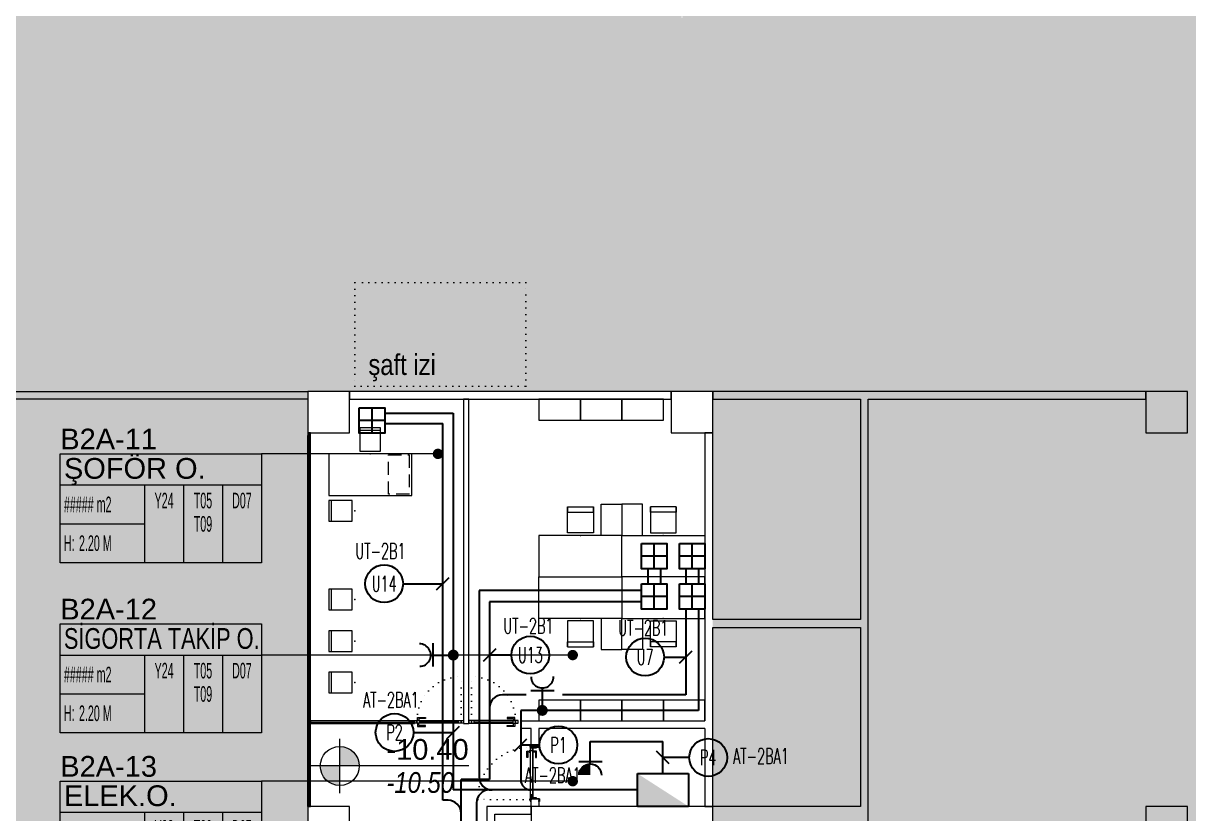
# Model space of a CAD drawing. Header units: metres. Extents: x -13194 to 152406, y -14653 to 29421.
# Drawn here: x 31111 to 33357, y 3266 to 4790 of the extents above; entities that cross this region are included whole.
import ezdxf
from ezdxf.enums import TextEntityAlignment as Align

# ---------------------------------------------------------------- set-up
doc = ezdxf.new("R2010")
doc.units = ezdxf.units.M
doc.header["$LTSCALE"] = 100
doc.header["$MEASUREMENT"] = 0
for name, pattern in [('DOT2', [0.125, 0, -0.125]), ('DOT5', [0.75, 0, -0.75]), ('HIDDEN', [0.375, 0.25, -0.125])]:
    doc.linetypes.add(name, pattern=pattern)
doc.layers.get('0').update_dxf_attribs({"color": 9, "lineweight": 9})
for name, color, linetype, lineweight in [('00', 9, 'Continuous', 9), ('01', 9, 'Continuous', 9), ('05', 9, 'Continuous', 9), ('05S', 9, 'Continuous', 9), ('06B', 9, 'Continuous', 9), ('06D', 9, 'Continuous', 9), ('09', 9, 'Continuous', 9), ('10', 9, 'Continuous', 9), ('11', 9, 'Continuous', 9), ('15', 9, 'Continuous', 9), ('20', 9, 'DOT2', 9), ('21', 9, 'Continuous', 9), ('21_mahal200', 9, 'Continuous', 9), ('E-AYDINLATMA VE PRİZ PANOSU', 7, 'Continuous', 30), ('E-DUVARA MONTE PRİZ KUTUSU', 7, 'Continuous', 30), ('E-ETANŞ PRİZ', 7, 'Continuous', 30), ('E-KABLO', 7, 'Continuous', 30), ('E-LINYE', 7, 'Continuous', 30), ('E-PRİZ', 7, 'Continuous', 30)]:
    doc.layers.add(name, color=color, linetype=linetype, lineweight=lineweight)
doc.styles.add('Arial', font='arial.ttf', dxfattribs={"height": 2.5})
doc.styles.add('E-YAZI', font='txttw.shx')
doc.styles.add('MuuM_TEXT-ITALIC', font='ARIALNI.TTF')
doc.styles.add('MuuM_TEXT-STANDART', font='ARIALN.TTF')
doc.dimstyles.new('MuuM_DIM200', dxfattribs={"dimscale": 20, "dimtxt": 2, "dimasz": 1, "dimexe": 1, "dimexo": 1, "dimgap": 1, "dimtad": 1, "dimdec": 1, "dimrnd": 0.5, "dimdsep": 46, "dimtxsty": 'MuuM_TEXT-STANDART', "dimblk": 'ARCHTICK', "dimcen": 0, "dimdle": 0.15, "dimclrd": 256, "dimclre": 256, "dimclrt": 256, "dimadec": 0, "dimazin": 0, "dimtfac": 5, "dimtdec": 1, "dimtix": 1, "dimtmove": 2, "dimatfit": 3, "dimldrblk": 'DOT', "dimfxl": 3, "dimfxlon": 1, "dimtolj": 1, "dimlwd": -1, "dimlwe": -1, "dimarcsym": 0})

# ---------------------------------------------------------------- blocks, each defined once
blk = doc.blocks.new('10_DUVARA MONTE PRİZ KUTUSU')
at = {"layer": 'E-DUVARA MONTE PRİZ KUTUSU', "color": 4}
for p, q in [((0, 24.5), (0, -24.5)), ((24.5, 0), (-24.5, 0))]:
    blk.add_line(p, q, dxfattribs=at)
blk.add_lwpolyline([(-24.5, -24.5), (24.5, -24.5), (24.5, 24.5), (-24.5, 24.5)], close=True, dxfattribs=at)
blk = doc.blocks.new('100_PRİZ')
at = {"layer": 'E-PRİZ', "color": 4}
for p, q in [((-1.22, 2.14), (1.28, 2.14)), ((0, 2.4), (0, 0))]:
    blk.add_line(p, q, dxfattribs=at)
blk.add_arc((0, 3.6), 1.2, 180.7551, 0.7551, dxfattribs=at)
blk = doc.blocks.new('100_AYDINLATMA VE PRİZ PANOSU')
at = {"layer": 'E-AYDINLATMA VE PRİZ PANOSU', "color": 4}
for p, q in [((-3.07, 3.95), (3.07, 3.95)), ((-3.07, 0), (-3.07, 3.95)), ((3.07, 3.95), (3.07, 0)), ((3.07, 0), (-3.07, 0))]:
    blk.add_line(p, q, dxfattribs=at)
blk.add_solid([(3.07, 0), (-3.07, 0), (-3.07, 3.95)], dxfattribs=at)
blk = doc.blocks.new('100_ETANŞ PRİZ')
at = {"layer": 'E-ETANŞ PRİZ', "color": 4}
for p, q in [((-1.22, 2.14), (1.28, 2.14)), ((0, 2.4), (0, 0))]:
    blk.add_line(p, q, dxfattribs=at)
at = {"layer": 'E-ETANŞ PRİZ', "color": 4, "const_width": 1.2}
blk.add_lwpolyline([(0.01, 3, -0.414214), (-0.6, 3.59)], format="xyb", dxfattribs=at)
at = {"layer": 'E-ETANŞ PRİZ', "color": 4}
blk.add_arc((0, 3.6), 1.2, 180.7551, 0.7551, dxfattribs=at)
blk = doc.blocks.new('p-kolon_80x80')
blk.add_lwpolyline([(-40, -40), (40, -40), (40, 40), (-40, 40)], close=True)
blk = doc.blocks.new('2.Bod.Ara.Sitatik Elk.')
at = {"layer": '01'}
blk.add_lwpolyline([(4130, -5950), (4130, -5950), (4130, -5950), (4130, -5400), (4400, -5400), (4400, -5950), (4400, -5950), (4400, -5950), (4440, -5950), (4440, -5350), (4090, -5350), (4090, -5950), (4130, -5950)], dxfattribs=at)
for p in [(3700, -4590), (4400, -4590), (5315, -4590), (3700, -5390), (5315, -5390)]:
    blk.add_blockref('p-kolon_80x80', p, dxfattribs=at)
blk = doc.blocks.new('gr-p-barel kilitli kapı kolu')
at = {"layer": '05S'}
h = blk.add_hatch(color=256, dxfattribs=at)
h.paths.add_polyline_path([(1.3, 0.8), (-1.3, 0.8), (-1.3, 0.7), (1.3, 0.7)])
h.paths.add_polyline_path([(2.75, 0.7), (-2.75, 0.7), (-2.75, 0), (2.75, 0)])
h.paths.add_polyline_path([(-11.7, 4.9), (-11.7, 6.7), (0.9, 6.7), (0.9, 0.8), (-0.9, 0.8), (-0.9, 4.9)])
at = {"flags": 128}
for points in [[(-0.9, 0.8), (-0.9, 4.9), (-11.7, 4.9), (-11.7, 6.7), (0.9, 6.7), (0.9, 0.8)], [(-0.8, 5), (0.8, 6.6)]]:
    blk.add_lwpolyline(points, dxfattribs=at)
blk.add_lwpolyline([(-2.75, 0), (-2.75, 0.7), (2.75, 0.7), (2.75, 0)])
blk.add_lwpolyline([(-1.3, 0.7), (1.3, 0.7), (1.3, 0.8), (-1.3, 0.8)], close=True)
blk = doc.blocks.new('prf-scr2')
at = {"linetype": 'DOT2', "ltscale": 10}
blk.add_line((0, 0.2), (0, -1.1), dxfattribs=at)
for p, q in [((-0.1, -0.2), (0.1, -0.3)), ((0.1, -0.2), (-0.1, -0.2)), ((0.1, -0.3), (-0.1, -0.3)), ((-0.1, -0.3), (0.1, -0.4)), ((0.1, -0.4), (-0.1, -0.4)), ((0.1, -0.5), (-0.1, -0.4)), ((-0.1, -0.4), (0.1, -0.4)), ((0.1, -0.6), (-0.1, -0.5)), ((-0.1, -0.5), (0.1, -0.5)), ((-0.1, -0.6), (0.1, -0.7)), ((0.1, -0.6), (-0.1, -0.6)), ((-0.1, -0.6), (0.1, -0.6)), ((-0.1, -0.7), (0.1, -0.8)), ((0.1, -0.7), (-0.1, -0.7)), ((-0.1, -0.8), (0.1, -0.8)), ((0.1, -0.8), (-0.1, -0.8)), ((0.1, -0.2), (0, -0.1)), ((0, -0.2), (0.1, -0.2))]:
    blk.add_line(p, q)
blk.add_lwpolyline([(0.2, 0), (-0.2, 0), (-0.2, 0), (-0.1, -0.1), (0.1, -0.1), (0.2, 0), (0.2, 0)], close=True)
for points in [[(0.2, 0), (-0.2, 0)], [(-0.1, -0.1), (-0.1, -0.2), (-0.1, -0.2), (-0.1, -0.2), (-0.1, -0.2), (-0.1, -0.3), (-0.1, -0.3), (-0.1, -0.3), (-0.1, -0.3), (-0.1, -0.4), (-0.1, -0.4), (-0.1, -0.4), (-0.1, -0.4), (-0.1, -0.4), (-0.1, -0.5), (-0.1, -0.5), (-0.1, -0.5), (-0.1, -0.5), (-0.1, -0.5), (-0.1, -0.5), (-0.1, -0.6), (-0.1, -0.6), (-0.1, -0.6), (-0.1, -0.6), (-0.1, -0.6), (-0.1, -0.7), (-0.1, -0.7), (-0.1, -0.7), (-0.1, -0.7), (-0.1, -0.7), (-0.1, -0.8), (-0.1, -0.8), (-0.1, -0.8), (-0.1, -0.8), (0, -0.9), (0, -0.9), (0, -0.9), (0.1, -0.8), (0.1, -0.8), (0.1, -0.7), (0.1, -0.7), (0.1, -0.7), (0.1, -0.7), (0.1, -0.7), (0.1, -0.7), (0.1, -0.6), (0.1, -0.6), (0.1, -0.6), (0.1, -0.6), (0.1, -0.6), (0.1, -0.5), (0.1, -0.5), (0.1, -0.5), (0.1, -0.5), (0.1, -0.4), (0.1, -0.4), (0.1, -0.4), (0.1, -0.4), (0.1, -0.4), (0.1, -0.3), (0.1, -0.3), (0.1, -0.3), (0.1, -0.3), (0.1, -0.3), (0.1, -0.3), (0.1, -0.2), (0.1, -0.2), (0.1, -0.2), (0.1, -0.2), (0.1, -0.2), (0.1, -0.1)]]:
    blk.add_lwpolyline(points)
blk = doc.blocks.new('K-SAC-01')
at = {"layer": '10'}
for points in [[(-4.6, 16.2, -0.414214), (-4.5, 16.3), (-0.1, 16.3, -0.414214), (0, 16.2), (0, 5.9), (0.2, 5.9), (0.2, 16.2, 0.414214), (-0.1, 16.5), (-4.5, 16.5, 0.414214), (-4.8, 16.2), (-4.8, 15.3, 0.414214), (-4.5, 15), (-3.4, 15), (-3.4, 15.2), (-4.5, 15.2, -0.414214), (-4.6, 15.3)], [(0.2, 10.3, -0.414214), (0.5, 10.6), (1.5, 10.6, -0.414214), (1.8, 10.3), (1.8, 3.9, -0.414214), (1.5, 3.6, -0.414214), (1.2, 3.9), (1.2, 4.8), (0.2, 4.8), (0.2, -1.2, -0.414214), (-0.1, -1.5), (-4.5, -1.5, -0.414214), (-4.8, -1.2), (-4.8, -0.3, -0.414214), (-4.5, 0), (-3.4, 0), (-3.4, -0.2), (-4.5, -0.2, 0.414214), (-4.6, -0.3), (-4.6, -1.2, 0.414214), (-4.5, -1.3), (-0.1, -1.3, 0.414214), (0, -1.2), (0, 5), (1.4, 5), (1.4, 3.9, 0.414214), (1.5, 3.8, 0.414214), (1.6, 3.9), (1.6, 10.3, 0.414214), (1.5, 10.4), (0.5, 10.4, 0.414214), (0.4, 10.3), (0.4, 9.4), (0.2, 9.4)], [(-0.4, -2), (1, -1.4), (1, 1.5), (1.2, 1.5), (1.2, -1.5), (-0.3, -2.2, -14.796002)], [(99.8, 10.3, 0.414214), (99.5, 10.6), (98.5, 10.6, 0.414214), (98.2, 10.3), (98.2, 3.9, 0.414214), (98.5, 3.6, 0.414214), (98.8, 3.9), (98.8, 4.8), (99.8, 4.8), (99.8, -1.2, 0.414214), (100.1, -1.5), (104.5, -1.5, 0.414214), (104.8, -1.2), (104.8, -0.3, 0.414214), (104.5, 0), (103.4, 0), (103.4, -0.2), (104.5, -0.2, -0.414214), (104.6, -0.3), (104.6, -1.2, -0.414214), (104.5, -1.3), (100.1, -1.3, -0.414214), (100, -1.2), (100, 5), (98.6, 5), (98.6, 3.9, -0.414214), (98.5, 3.8, -0.414214), (98.4, 3.9), (98.4, 10.3, -0.414214), (98.5, 10.4), (99.5, 10.4, -0.414214), (99.6, 10.3), (99.6, 9.4), (99.8, 9.4)], [(104.6, 16.2, 0.414214), (104.5, 16.3), (100.1, 16.3, 0.414214), (100, 16.2), (100, 5.9), (99.8, 5.9), (99.8, 16.2, -0.414214), (100.1, 16.5), (104.5, 16.5, -0.414214), (104.8, 16.2), (104.8, 15.3, -0.414214), (104.5, 15), (103.4, 15), (103.4, 15.2), (104.5, 15.2, 0.414214), (104.6, 15.3)]]:
    blk.add_lwpolyline(points, format="xyb", close=True, dxfattribs=at)
for points in [[(98.8, 0.1), (98.8, 2.1), (99.1, 2.1), (99.1, 3.2), (1.5, 3.2), (1.5, 2.1), (1.8, 2.1), (1.8, 0.1), (1.5, 0.1), (1.5, 1.9), (1.2, 1.9), (1.2, 3.5), (99.4, 3.5), (99.4, 1.9), (99.1, 1.9), (99.1, 0.1)], [(98.8, 2.1), (98.8, 0.1), (99.4, 0.1), (99.4, -1.5), (1.2, -1.5), (1.2, 0.1), (1.8, 0.1), (1.8, 2.1), (2.1, 2.1), (2.1, -0.1), (1.5, -0.1), (1.5, -1.2), (99.1, -1.2), (99.1, -0.1), (98.5, -0.1), (98.5, 2.1), (98.8, 2.1)]]:
    blk.add_lwpolyline(points, dxfattribs=at)
for points in [[(2.1, 3), (8.1, 3), (8.1, -1), (2.1, -1)], [(2.4, 2.7), (7.8, 2.7), (7.8, -0.7), (2.4, -0.7)], [(98.5, 3), (92.5, 3), (92.5, -1), (98.5, -1)], [(98.2, 2.7), (92.8, 2.7), (92.8, -0.7), (98.2, -0.7)]]:
    blk.add_lwpolyline(points, close=True, dxfattribs=at)
blk.add_circle((-0.9, -2.5), 0.55, dxfattribs=at)
at = {"layer": '20', "linetype": 'HIDDEN'}
for points in [[(-0.2, -1.3), (-0.2, 0), (-1.7, 0), (-1.7, -1.3)], [(-0.4, -2), (-0.4, -0.2), (-1.5, -0.2), (-1.5, -2)]]:
    blk.add_lwpolyline(points, dxfattribs=at)
at = {"layer": '20'}
blk.add_lwpolyline([(-0.9, -2.5), (-0.9, -102.9)], dxfattribs=at)
blk.add_arc((-0.9, -2.5), 100.4, 270, 1.5131, dxfattribs=at)
at = {"layer": '06B'}
blk.add_blockref('gr-p-barel kilitli kapı kolu', (91.4, 3.5), dxfattribs=at)
at = {"layer": '06B', "xscale": -1, "rotation": 180}
blk.add_blockref('gr-p-barel kilitli kapı kolu', (91.4, -1.5), dxfattribs=at)
at = {"layer": '10', "xscale": -1, "rotation": 90}
blk.add_blockref('prf-scr2', (1.5, 1), dxfattribs=at)
at = {"layer": '10', "rotation": 270}
blk.add_blockref('prf-scr2', (99.1, 1.2), dxfattribs=at)
blk = doc.blocks.new('p-masa-80x160')
at = {"linetype": 'DOT5'}
blk.add_lwpolyline([(0, 0), (0, 0)], dxfattribs=at)
blk.add_lwpolyline([(0, 0), (0, -80), (160, -80), (160, 0)], close=True)
at = {"color": 251, "linetype": 'HIDDEN'}
blk.add_lwpolyline([(155, -2), (155, -78), (115, -78), (115, -2)], close=True, dxfattribs=at)
blk = doc.blocks.new('p-sandalye')
blk.add_line((-45, 20), (-45, -20))
blk.add_lwpolyline([(-5, 20), (-50, 20), (-50, -20), (-5, -20)], close=True)
blk.add_point((0, 0.1))
blk = doc.blocks.new('p-çalışma birimi-02')
at = {"rotation": 270}
blk.add_blockref('p-sandalye', (80, -80), dxfattribs=at)
for name, p in [('p-masa-80x160', (0, -80)), ('p-sandalye', (50, -190.1))]:
    blk.add_blockref(name, p)
blk = doc.blocks.new('prf-10x10')
blk.add_lwpolyline([(-5, -5), (5, -5), (5, 5), (-5, 5)], close=True)
at = {"color": 255}
blk.add_solid([(-5, -5), (5, -5), (-5, 5), (5, 5)], dxfattribs=at)
at = {"layer": '10'}
blk.add_point((0, 0), dxfattribs=at)
blk = doc.blocks.new('p-al-01')
at = {"layer": '06B'}
for points in [[(27, 4.3), (27, 10.6), (42, 10.6), (42, 8.7), (29.3, 8.7), (29.3, 8.7), (29.3, 4.3), (27, 4.3)], [(27, -0.7), (27, -6.9), (42, -6.9), (42, -5), (29.3, -5), (29.3, -5), (29.3, -0.7), (27, -0.7)]]:
    blk.add_lwpolyline(points, dxfattribs=at)
at = {"layer": '06D'}
for p, q in [((115.7, 4.3), (28.8, 4.3)), ((28.8, -0.7), (115.7, -0.7))]:
    blk.add_line(p, q, dxfattribs=at)
at = {"layer": '10'}
for points in [[(25.7, -0.7), (25.7, 4.3), (20.7, 4.3), (20.7, -0.7)], [(30.7, -0.7), (30.7, 4.3), (25.7, 4.3), (25.7, -0.7)], [(110.7, -0.7), (110.7, 4.3), (105.7, 4.3), (105.7, -0.7)], [(115.7, -0.7), (115.7, 4.3), (110.7, 4.3), (110.7, -0.7)]]:
    blk.add_lwpolyline(points, close=True, dxfattribs=at)
at = {"layer": '15'}
blk.add_lwpolyline([(105.7, 1.8), (30.7, 1.8)], dxfattribs=at)
at = {"layer": '20'}
blk.add_lwpolyline([(110.7, -0.7), (110.7, -85.7)], dxfattribs=at)
blk.add_arc((110.7, -0.7), 85, 180, 270, dxfattribs=at)
blk = doc.blocks.new('0_elevationtarget-p-bk')
h = blk.add_hatch(color=250)
h.paths.add_polyline_path([(1.88, 0, 0.414214), (0, 1.88), (0, 0)])
h.paths.add_polyline_path([(0, 0), (-1.88, 0, 0.414214), (0, -1.88)])
blk.add_line((0, -2.62), (0, 2.62))
blk.add_lwpolyline([(12.45, 0), (-3, 0)])
blk.add_circle((0, 0), 1.88)
at = {"style": 'Arial'}
blk.add_attdef('BITMISKOT', text='', height=2, dxfattribs=at).set_placement((4.5, 0), align=Align.BOTTOM_LEFT)
at = {"style": 'MuuM_TEXT-ITALIC'}
blk.add_attdef('FINISHINGFLOORLEVEL', text='', height=2, dxfattribs=at).set_placement((4.5, -0.59), align=Align.TOP_LEFT)
blk = doc.blocks.new('_ArchTick')
at = {"color": 0, "linetype": 'ByBlock', "const_width": 0.15}
blk.add_lwpolyline([(-0.5, -0.5), (0.5, 0.5)], dxfattribs=at)
blk = doc.blocks.new('_Dot')
at = {"color": 0, "linetype": 'ByBlock', "lineweight": -2}
blk.add_line((-0.5, 0), (-1, 0), dxfattribs=at)
at = {"color": 0, "linetype": 'ByBlock', "const_width": 0.5}
blk.add_lwpolyline([(-0.25, 0, 1), (0.25, 0, 1)], format="xyb", close=True, dxfattribs=at)
blk = doc.blocks.new('0_roomno2')
blk.add_lwpolyline([(19.38, -10.5), (0, -10.5), (0, 0), (19.38, 0)], close=True)
for points in [[(0, -3), (19.38, -3)], [(8.12, -3), (8.12, -10.5)], [(11.88, -3), (11.88, -10.5)], [(15.62, -3), (15.62, -10.5)], [(0, -6.75), (8.12, -6.75)]]:
    blk.add_lwpolyline(points)
at = {"style": 'MuuM_TEXT-STANDART', "width": 0.6}
blk.add_text('H:', height=1.5, dxfattribs=at).set_placement((0.35, -8.61), align=Align.MIDDLE_LEFT)
at = {"style": 'Arial'}
blk.add_attdef('ODANO', (0, 1.17), '', height=2, dxfattribs=at)
blk.add_attdef('MEKANADI', text='', height=2, dxfattribs=at).set_placement((0.35, -3), align=Align.BOTTOM_LEFT)
at = {"style": 'MuuM_TEXT-STANDART', "width": 0.6}
for tag, p in [('M2', (0.35, -4.88)), ('TEMIZTAVANYUKSEKLIGI', (1.8, -8.61))]:
    blk.add_attdef(tag, text='', height=1.5, dxfattribs=at).set_placement(p, align=Align.MIDDLE_LEFT)
for tag, p in [('YER01', (10, -4.5)), ('TAVAN01', (13.75, -4.5)), ('DUVAR01', (17.5, -4.5)), ('YER02', (10, -6.75)), ('TAVAN02', (13.75, -6.75)), ('DUVAR02', (17.5, -6.75)), ('YER03', (10, -9)), ('TAVAN03', (13.75, -9)), ('DUVAR03', (17.5, -9))]:
    blk.add_attdef(tag, text='', height=1.5, dxfattribs=at).set_placement(p, align=Align.MIDDLE_CENTER)
blk = doc.blocks.new('p-sandalye-03')
for points in [[(-5, -25.1), (-5, 24.9), (-55, 24.9), (-55, -25.1), (-5, -25.1)], [(-55, 24.9), (-45, 24.9), (-45, -25.1), (-55, -25.1)]]:
    blk.add_lwpolyline(points)
blk.add_point((0, -0.1))
blk = doc.blocks.new('m-calisma unitesi 02')
at = {"ltscale": 0.5}
blk.add_lwpolyline([(-160, 140), (-160, 80), (-120, 80), (-120, 140)], close=True, dxfattribs=at)
blk.add_lwpolyline([(0, 80), (0, 0), (-160, 0), (-160, 80)], close=True)
at = {"linetype": 'DOT5'}
blk.add_lwpolyline([(-160, 80), (-160, 80)], dxfattribs=at)
at = {"rotation": 270}
blk.add_blockref('p-sandalye-03', (-80, 80), dxfattribs=at)
blk = doc.blocks.new('gr-p-birim')
blk.add_lwpolyline([(-0.5, -0.5), (0.5, -0.5), (0.5, 0.5), (-0.5, 0.5)], close=True)
blk = doc.blocks.new('*U423')
at = {"layer": '06D'}
blk.add_lwpolyline([(-2.5, 205), (2.5, 205), (2.5, 0), (-2.5, 0)], close=True, dxfattribs=at)
at = {"layer": '15'}
blk.add_lwpolyline([(0, 200), (0, 5)], dxfattribs=at)
at = {"layer": '10', "xscale": 0.5, "yscale": 0.5, "rotation": 90}
for p in [(0, 202.5), (0, 2.5)]:
    blk.add_blockref('prf-10x10', p, dxfattribs=at)
blk = doc.blocks.new('2.Bod.Ara.Mimari Elk.')
at = {"layer": '00'}
for points in [[(3040, -4550), (3660, -4550), (3660, -4565), (3040, -4565)], [(4360, -4550), (3740, -4550), (3740, -4565), (4360, -4565)]]:
    blk.add_lwpolyline(points, close=True, dxfattribs=at)
for points in [[(4740, -4565), (5275, -4565), (5275, -4550), (4440, -4550), (4440, -4565)], [(4440, -4565), (4725, -4565)], [(4725, -5790), (4725, -5935), (4440, -5935), (4440, -5950), (4740, -5950), (4740, -4565)], [(4725, -4565), (4725, -4990)], [(4740, -5348.6), (4740, -4565)], [(4725, -4975), (4725, -4990), (4440, -4990), (4440, -4630), (4425, -4630), (4425, -5185)], [(4740, -5205), (4740, -5205), (4740, -4975)], [(4425, -5200), (4425, -5350), (4425, -5350), (4440, -5350), (4440, -5005), (4725, -5005), (4725, -5205)], [(4725, -5005), (4725, -5350), (4440, -5350)], [(4105, -5200), (4105, -5235), (4090, -5235), (4090, -5200), (4070, -5200), (4070, -5185), (4105, -5185), (4105, -5185), (4425, -5185)], [(4425, -5200), (4105, -5200)], [(4090, -5350), (4090, -5335), (4105, -5335), (4105, -5350)], [(4090, -5580), (4020, -5580), (4020, -5365), (4090, -5365), (4090, -5350), (4005, -5350), (4005, -5365), (4005, -5365), (4005, -6000), (4090, -6000), (4090, -6090), (4105, -6090), (4105, -5950)]]:
    blk.add_lwpolyline(points, dxfattribs=at)
at = {"layer": '06D'}
for points in [[(3660, -5350), (3660, -4635)], [(3665, -5350), (3665, -4635)]]:
    blk.add_lwpolyline(points, dxfattribs=at)
at = {"layer": '11'}
blk.add_lwpolyline([(3960, -4565), (3960, -5190), (3970, -5190), (3970, -5185), (3970, -5185), (3970, -4565)], close=True, dxfattribs=at)
at = {"layer": '15'}
blk.add_lwpolyline([(3662.5, -5350), (3662.5, -4635)], dxfattribs=at)
at = {"layer": '20'}
blk.add_lwpolyline([(3750, -4540), (4080, -4540), (4080, -4340), (3750, -4340)], close=True, dxfattribs=at)
at = {"extrusion": (0, 0, -1), "zscale": -1, "rotation": 180}
blk.add_blockref('p-al-01', (-3844.3, -5185.4), dxfattribs=at)
at = {"extrusion": (0, 0, -1), "xscale": -1, "zscale": -1, "rotation": 180}
blk.add_blockref('p-al-01', (-4085.7, -5185.4), dxfattribs=at)
at = {"xscale": -1}
for name, p, rotation in [('*U423', (3865, -5187.5), 90), ('K-SAC-01', (4090, -5335.6), 270)]:
    blk.add_blockref(name, p, dxfattribs=dict(at, rotation=rotation))
at = {"layer": '05', "xscale": 40, "yscale": 80, "rotation": 90}
for p in [(4145, -4585), (4225, -4585), (4305, -4585), (4145, -5165), (4225, -5165), (4305, -5165), (4385, -5165)]:
    blk.add_blockref('gr-p-birim', p, dxfattribs=at)
at = {"layer": '05'}
for name, p in [('p-çalışma birimi-02', (3700, -4590.3)), ('m-calisma unitesi 02', (4425, -4907.5)), ('p-sandalye', (3750, -4951.3)), ('p-sandalye', (3750, -5031.3)), ('p-sandalye', (3750, -5111.3))]:
    blk.add_blockref(name, p, dxfattribs=at)
at = {"layer": '05', "xscale": -1}
blk.add_blockref('m-calisma unitesi 02', (4105, -4907.5), dxfattribs=at)
at = {"layer": '05', "rotation": 180}
blk.add_blockref('m-calisma unitesi 02', (4105, -4907.5), dxfattribs=at)
at = {"layer": '05', "xscale": -1, "rotation": 180}
blk.add_blockref('m-calisma unitesi 02', (4425, -4907.5), dxfattribs=at)
at = {"layer": '10', "xscale": 0.5, "yscale": 0.5, "rotation": 180}
for p in [(3662.5, -4632.5), (3662.5, -4742), (3662.5, -4854), (3662.5, -4966), (3662.5, -5078), (3662.5, -5187.5), (3662.5, -5347.5)]:
    blk.add_blockref('prf-10x10', p, dxfattribs=at)
at = {"layer": '21', "xscale": 20, "yscale": 20, "zscale": 20}
blk.add_blockref('0_elevationtarget-p-bk', (3721.3, -5272.2), dxfattribs=at).add_auto_attribs({'BITMISKOT': '-10.40', 'FINISHINGFLOORLEVEL': '-10.50'})
at = {"layer": '21_mahal200'}
ref = blk.add_blockref('0_roomno2', (3182.6, -4670.3), dxfattribs=dict(at, xscale=20, yscale=20, zscale=20))
ref.add_attrib('ODANO', 'B2A-11', (3182.6, -4661.7), dxfattribs={"layer": '0', "height": 40, "style": 'Arial'})
ref.add_attrib('MEKANADI', 'ŞOFÖR O.', dxfattribs={"layer": '0', "height": 40, "style": 'Arial'}).set_placement((3189.6, -4730.3), align=Align.BOTTOM_LEFT)
ref.add_attrib('M2', '##### m2', dxfattribs={"layer": '0', "height": 30, "style": 'MuuM_TEXT-STANDART', "width": 0.6}).set_placement((3189.6, -4767.8), align=Align.MIDDLE_LEFT)
ref.add_attrib('TEMIZTAVANYUKSEKLIGI', '2.20 M', dxfattribs={"layer": '0', "height": 30, "style": 'MuuM_TEXT-STANDART', "width": 0.6}).set_placement((3218.6, -4842.5), align=Align.MIDDLE_LEFT)
ref.add_attrib('YER01', 'Y24', dxfattribs={"layer": '0', "height": 30, "style": 'MuuM_TEXT-STANDART', "width": 0.6}).set_placement((3382.6, -4760.3), align=Align.MIDDLE_CENTER)
ref.add_attrib('TAVAN01', 'T05', dxfattribs={"layer": '0', "height": 30, "style": 'MuuM_TEXT-STANDART', "width": 0.6}).set_placement((3457.6, -4760.3), align=Align.MIDDLE_CENTER)
ref.add_attrib('DUVAR01', 'D07', dxfattribs={"layer": '0', "height": 30, "style": 'MuuM_TEXT-STANDART', "width": 0.6}).set_placement((3532.6, -4760.3), align=Align.MIDDLE_CENTER)
ref.add_attrib('TAVAN02', 'T09', dxfattribs={"layer": '0', "height": 30, "style": 'MuuM_TEXT-STANDART', "width": 0.6}).set_placement((3457.6, -4805.3), align=Align.MIDDLE_CENTER)
ref = blk.add_blockref('0_roomno2', (3182.6, -4998.3), dxfattribs=dict(at, xscale=20, yscale=20, zscale=20))
ref.add_attrib('ODANO', 'B2A-12', (3182.6, -4989.7), dxfattribs={"layer": '0', "height": 40, "style": 'Arial'})
ref.add_attrib('MEKANADI', 'SİGORTA TAKİP O.', dxfattribs={"layer": '0', "height": 40, "style": 'Arial', "width": 0.75}).set_placement((3189.6, -5058.3), align=Align.BOTTOM_LEFT)
ref.add_attrib('M2', '##### m2', dxfattribs={"layer": '0', "height": 30, "style": 'MuuM_TEXT-STANDART', "width": 0.6}).set_placement((3189.6, -5095.8), align=Align.MIDDLE_LEFT)
ref.add_attrib('TEMIZTAVANYUKSEKLIGI', '2.20 M', dxfattribs={"layer": '0', "height": 30, "style": 'MuuM_TEXT-STANDART', "width": 0.6}).set_placement((3218.6, -5170.5), align=Align.MIDDLE_LEFT)
ref.add_attrib('YER01', 'Y24', dxfattribs={"layer": '0', "height": 30, "style": 'MuuM_TEXT-STANDART', "width": 0.6}).set_placement((3382.6, -5088.3), align=Align.MIDDLE_CENTER)
ref.add_attrib('TAVAN01', 'T05', dxfattribs={"layer": '0', "height": 30, "style": 'MuuM_TEXT-STANDART', "width": 0.6}).set_placement((3457.6, -5088.3), align=Align.MIDDLE_CENTER)
ref.add_attrib('DUVAR01', 'D07', dxfattribs={"layer": '0', "height": 30, "style": 'MuuM_TEXT-STANDART', "width": 0.6}).set_placement((3532.6, -5088.3), align=Align.MIDDLE_CENTER)
ref.add_attrib('TAVAN02', 'T09', dxfattribs={"layer": '0', "height": 30, "style": 'MuuM_TEXT-STANDART', "width": 0.6}).set_placement((3457.6, -5133.3), align=Align.MIDDLE_CENTER)
ref = blk.add_blockref('0_roomno2', (3182.6, -5301.5), dxfattribs=dict(at, xscale=20, yscale=20, zscale=20))
ref.add_attrib('ODANO', 'B2A-13', (3182.6, -5292.9), dxfattribs={"layer": '0', "height": 40, "style": 'Arial'})
ref.add_attrib('MEKANADI', 'ELEK.O.', dxfattribs={"layer": '0', "height": 40, "style": 'Arial'}).set_placement((3189.6, -5361.5), align=Align.BOTTOM_LEFT)
ref.add_attrib('M2', '####m2', dxfattribs={"layer": '0', "height": 30, "style": 'MuuM_TEXT-STANDART', "width": 0.6}).set_placement((3189.6, -5399), align=Align.MIDDLE_LEFT)
ref.add_attrib('TEMIZTAVANYUKSEKLIGI', '2.40 M', dxfattribs={"layer": '0', "height": 30, "style": 'MuuM_TEXT-STANDART', "width": 0.6}).set_placement((3218.6, -5473.7), align=Align.MIDDLE_LEFT)
ref.add_attrib('YER01', 'Y02', dxfattribs={"layer": '0', "height": 30, "style": 'MuuM_TEXT-STANDART', "width": 0.6}).set_placement((3382.6, -5391.5), align=Align.MIDDLE_CENTER)
ref.add_attrib('TAVAN01', 'T09', dxfattribs={"layer": '0', "height": 30, "style": 'MuuM_TEXT-STANDART', "width": 0.6}).set_placement((3457.6, -5391.5), align=Align.MIDDLE_CENTER)
ref.add_attrib('DUVAR01', 'D07', dxfattribs={"layer": '0', "height": 30, "style": 'MuuM_TEXT-STANDART', "width": 0.6}).set_placement((3532.6, -5391.5), align=Align.MIDDLE_CENTER)
at = {"layer": '21', "style": 'MuuM_TEXT-STANDART'}
blk.add_text('şaft izi ', height=40, dxfattribs=at).set_placement((3776.5, -4518.2))
at = {"layer": '21_mahal200'}
for points in [[(3910.5, -4670.3), (3570.1, -4670.3)], [(4170.3, -5058.3), (3570.1, -5058.3)], [(4170.3, -5301.5), (3570.1, -5301.5)]]:
    blk.add_leader(points, dimstyle='MuuM_DIM200', override={"dimasz": 1, "dimfxl": 10}, dxfattribs=at)

msp = doc.modelspace()

# ---------------------------------------------------------------- hatches: boundary and pattern name
at = {"layer": '09'}
h = msp.add_hatch(dxfattribs=at)
h.set_pattern_fill('DOTS', color=254, scale=500, style=0)
h.paths.add_polyline_path([(36440, 0), (35520, 0), (35525, 3280), (34820, 3280), (34820, 2400), (34470, 2400), (34470, 3000), (34820, 3000), (34820, 3280), (35525, 3280), (35525, 4080), (36440, 4080), (36440, 4815), (37107.6, 4815), (37126.2, 4852.7), (37840, 4695.3), (37840, 5012.9), (37032, 5412.5), (34612.7, 6498.2), (32733, 7160.3), (31694.6, 7435.8), (30863.6, 8784.4), (29981.2, 8784.4), (28060, 7479.7), (28040, 7466.1), (28040, 6780), (28745, 6780), (28745, 6430), (28040, 6430), (28040, 0), (28040, -500), (36440, -500)])
h.paths.add_polyline_path([(31660, 2400), (32440, 2400), (32440, 4080), (31660, 4080)], flags=16)
h.paths.add_polyline_path([(32380, 4800), (32381.6, 4800), (32381.6, 5000), (32385.5, 5000), (32385.5, 5350), (32380, 5350)], flags=16)
h.paths.add_polyline_path([(29210, 2690), (28860, 2690), (28860, 3280), (29210, 3280)], flags=16)
h.paths.add_polyline_path([(33355, 6040), (32690, 6040), (32690, 6390), (33355, 6390), (33355, 6670)], flags=16)

# ---------------------------------------------------------------- linework, layer by layer
at = {"layer": 'E-KABLO', "color": 6}
for p, q in [((31807.9, 4038.4), (31940, 4038.4)), ((31940, 4038.4), (31940, 3311.6)), ((32339.3, 3738), (32339.3, 3709.2)), ((32412.8, 3738), (32412.8, 3709.2)), ((31990, 3696.3), (31990, 3336.6)), ((32302.6, 3696.3), (31990, 3696.3)), ((32412.8, 3660.3), (32412.8, 3465)), ((32070, 3465), (32070, 3331.6)), ((32412.8, 3465), (32070, 3465)), ((32204, 3405), (32344.1, 3405)), ((32344.1, 3343.2), (32344.1, 3405)), ((32015, 3311.6), (31940, 3311.6)), ((32015, 3311.6), (32010, 3311.6)), ((32295, 3311.6), (32015, 3311.6)), ((31985, 3286.6), (31985, 2439.5))]:
    msp.add_line(p, q, dxfattribs=at)
at = {"layer": 'E-KABLO', "color": 4}
for p, q in [((31807.9, 4018.4), (31920, 4018.4)), ((31920, 3291.6), (31920, 4018.4)), ((32314.8, 3738), (32314.8, 3709.2)), ((32388.3, 3738), (32388.3, 3709.2)), ((32010, 3674.1), (32010, 3470)), ((32302.6, 3674.1), (32010, 3674.1)), ((32388.3, 3660.3), (32388.3, 3495)), ((32080.6, 3495), (32035, 3495)), ((32388.3, 3495), (32150.6, 3495)), ((32010, 3470), (32010, 3331.6)), ((31955, 3266.6), (31955, 3331.6)), ((32010, 3331.6), (31955, 3331.6)), ((31930, 3291.6), (31920, 3291.6)), ((31955, 3106.6), (31955, 3266.6))]:
    msp.add_line(p, q, dxfattribs=at)
at = {"layer": 'E-KABLO', "color": 4, "const_width": 10.5}
for points in [[(31934.8, 3571.7, 1), (31945.3, 3571.7, 1)], [(32106.3, 3465, 1), (32116.8, 3465, 1)]]:
    msp.add_lwpolyline(points, format="xyb", close=True, dxfattribs=at)
at = {"layer": 'E-KABLO', "color": 4}
for centre, start, end in [((32035, 3470), 90, 180), ((31930, 3266.6), 0, 90)]:
    msp.add_arc(centre, 25, start, end, dxfattribs=at)
at = {"layer": 'E-KABLO', "color": 6}
for centre, radius, start, end in [((32015, 3336.6), 25, 180, 270), ((32090, 3331.6), 20, 180, 270), ((32010, 3286.6), 25, 90, 180)]:
    msp.add_arc(centre, radius, start, end, dxfattribs=at)
at = {"layer": 'E-LINYE', "color": 7, "linetype": 'Continuous'}
for p, q in [((31843.2, 3709.3), (31920, 3709.3)), ((31907.9, 3697.2), (31932.1, 3721.4)), ((32022.1, 3583.8), (31997.9, 3559.6)), ((32052.1, 3571.7), (32010, 3571.7)), ((32376.2, 3555.8), (32400.4, 3580)), ((32346.2, 3567.9), (32388.3, 3567.9)), ((31863.2, 3422.4), (31940, 3422.4)), ((31927.9, 3410.3), (31952.1, 3434.6)), ((32057.9, 3386.2), (32082.1, 3410.4)), ((32070, 3398.3), (32106.3, 3398.3)), ((32356.2, 3362), (32332, 3386.2)), ((32395, 3374.1), (32344.1, 3374.1))]:
    msp.add_line(p, q, dxfattribs=at)
for centre in [(31806.8, 3709.3), (32088.5, 3571.7), (32309.8, 3567.9), (31826.8, 3422.4), (32142.7, 3398.3), (32431.4, 3374.1)]:
    msp.add_circle(centre, 36.4, dxfattribs=at)

# ---------------------------------------------------------------- block references
at = {"layer": '06D'}
for name in ['2.Bod.Ara.Sitatik Elk.', '2.Bod.Ara.Mimari Elk.']:
    msp.add_blockref(name, (28000, 8630), dxfattribs=at)
at = {"layer": 'E-AYDINLATMA VE PRİZ PANOSU', "xscale": 16, "yscale": 16, "zscale": 16}
msp.add_blockref('100_AYDINLATMA VE PRİZ PANOSU', (32344.1, 3280), dxfattribs=at)
at = {"layer": 'E-DUVARA MONTE PRİZ KUTUSU', "color": 3, "xscale": -1, "rotation": 180}
for p in [(31783.4, 4024.1), (32327.1, 3762.5), (32400.5, 3762.5), (32327.1, 3684.8), (32400.5, 3684.8)]:
    msp.add_blockref('10_DUVARA MONTE PRİZ KUTUSU', p, dxfattribs=at)
at = {"layer": 'E-ETANŞ PRİZ', "xscale": -18, "yscale": 18, "zscale": 18, "rotation": 180}
msp.add_blockref('100_ETANŞ PRİZ', (32204, 3405), dxfattribs=at)
at = {"layer": 'E-PRİZ', "xscale": 18, "yscale": 18, "zscale": 18, "rotation": 90}
msp.add_blockref('100_PRİZ', (31940, 3571.7), dxfattribs=at)
at = {"layer": 'E-PRİZ', "xscale": 18, "yscale": 18, "zscale": 18}
msp.add_blockref('100_PRİZ', (32111.6, 3465), dxfattribs=at)

# ---------------------------------------------------------------- texts
at = {"layer": 'E-LINYE', "color": 3, "linetype": 'Continuous', "style": 'E-YAZI', "width": 0.6}
for s, p in [('UT-2B1', (31799.6, 3772.2)), ('U14', (31806.8, 3709.3)), ('UT-2B1', (32084.8, 3628)), ('UT-2B1', (32306.2, 3624.2)), ('U13', (32088.5, 3571.7)), ('U7', (32309.8, 3567.9)), ('AT-2BA1', (31819.6, 3485.4)), ('P2', (31826.8, 3422.4)), ('P1', (32142.7, 3398.3)), ('AT-2BA1', (32532.9, 3376.9)), ('P4', (32431.4, 3374.1)), ('AT-2BA1', (32131.7, 3340.2))]:
    msp.add_text(s, height=30, dxfattribs=at).set_placement(p, align=Align.MIDDLE_CENTER)

doc.saveas('drawing.dxf')
